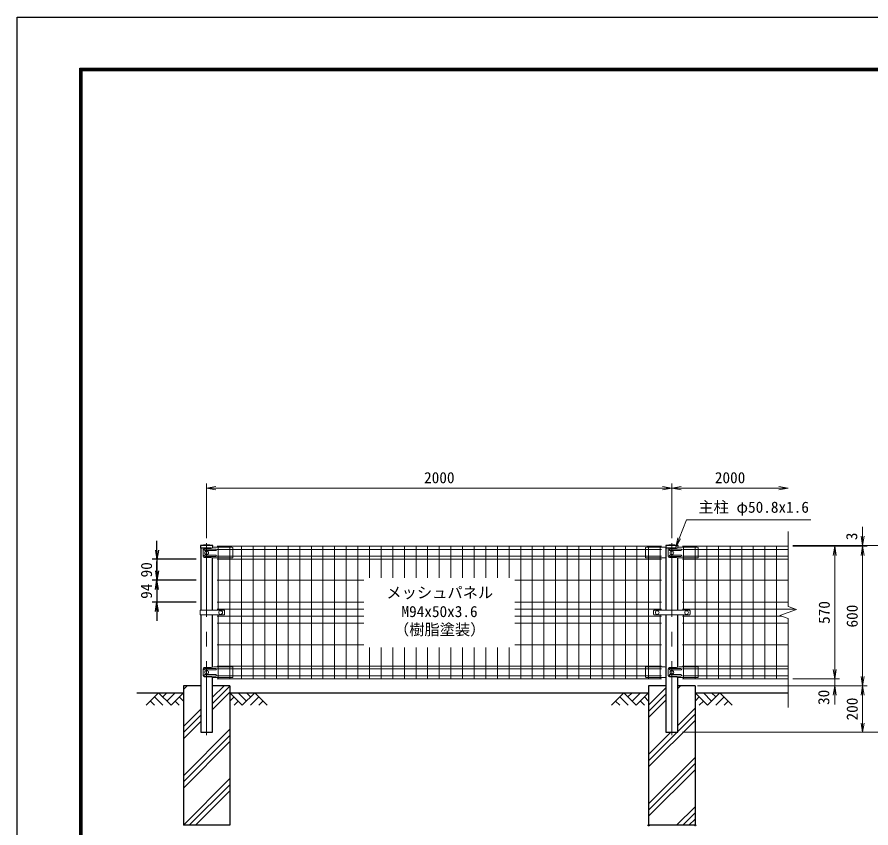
# Model space of a CAD drawing. Units: millimetres, scale not verified. Extents: x -4200 to 4200, y -2970 to 2970.
# Drawn here: x -4200 to -529, y -517 to 2970 of the extents above; entities that cross this region are included whole.
import ezdxf
from ezdxf.enums import TextEntityAlignment as Align

# ---------------------------------------------------------------- set-up
doc = ezdxf.new("R2010")
doc.units = ezdxf.units.MM
doc.header["$LTSCALE"] = 10
doc.header["$PDMODE"] = 32
doc.header["$PDSIZE"] = 5
doc.linetypes.add('USER1', pattern=[50.8, 31.75, -6.35, 6.35, -6.35])
for name, color, linetype, lineweight in [('0-3_D-TTL', 7, 'Continuous', 25), ('0-4_D-STR1', 1, 'Continuous', 25), ('0-5_D-BMK', 2, 'USER1', 13), ('0-6_D-STR-DIM', 7, 'Continuous', 13), ('0-7_D-STR3', 3, 'Continuous', 13), ('0-8_D-STR2', 7, 'Continuous', 13), ('0-9_D-STR-TXT', 7, 'Continuous', 13), ('0-A_Defpoints', 7, 'Continuous', 25), ('0-B_D-DCR-HCH', 7, 'Continuous', 13), ('0-C_D-BGD', 7, 'Continuous', 25), ('0-D_D-STR4', 7, 'Continuous', 25)]:
    doc.layers.add(name, color=color, linetype=linetype, lineweight=lineweight)
doc.styles.add('ＭＳ ゴシック', font='')
doc.styles.get('ＭＳ ゴシック').set_extended_font_data('MS Gothic')

msp = doc.modelspace()

# ---------------------------------------------------------------- linework, layer by layer
at = {"layer": '0-3_D-TTL', "color": 2}
msp.add_lwpolyline([(-4200, 2970), (4200, 2970), (4200, -2970), (-4200, -2970)], close=True, dxfattribs=at)
at = {"layer": '0-3_D-TTL'}
for points in [[(-3930, 2750), (3930, 2750), (3930, -2750), (-3930, -2750)], [(-3927.5, 2747.5), (3927.5, 2747.5), (3927.5, -2747.5), (-3927.5, -2747.5)], [(-3925, 2745), (3925, 2745), (3925, -2745), (-3925, -2745)], [(-3922.5, 2742.5), (3922.5, 2742.5), (3922.5, -2742.5), (-3922.5, -2742.5)], [(-3920, 2740), (3920, 2740), (3920, -2740), (-3920, -2740)]]:
    msp.add_lwpolyline(points, close=True, dxfattribs=at)
at = {"layer": '0-4_D-STR1'}
for p, q in [((-3358.37, 696.98), (-3411.57, 696.98)), ((-3411.57, 696.98), (-3411.57, 685.98)), ((-3365.62, 685.98), (-3411.57, 685.98)), ((-3410.37, 685.98), (-3410.37, 419.48)), ((-3358.37, 688.49), (-3358.37, 696.98)), ((-1358.37, 696.98), (-1411.57, 696.98)), ((-1411.57, 696.98), (-1411.57, 685.98)), ((-1365.62, 685.98), (-1411.57, 685.98)), ((-1410.37, 685.98), (-1410.37, 418.98)), ((-1358.37, 688.49), (-1358.37, 696.98)), ((-3359.57, 419.48), (-3359.57, 644.16)), ((-1359.57, 418.98), (-1359.57, 644.16)), ((-3410.37, 398.48), (-3410.37, -106.02)), ((-3359.57, 174.07), (-3359.57, 398.48)), ((-1410.37, 398.98), (-1410.37, -106.02)), ((-1359.57, 174.07), (-1359.57, 398.98))]:
    msp.add_line(p, q, dxfattribs=at)
for points in [[(-3410.37, -106.02), (-3359.57, -106.02), (-3359.57, 130.16)], [(-1410.37, -106.02), (-1359.57, -106.02), (-1359.57, 130.16)]]:
    msp.add_lwpolyline(points, dxfattribs=at)
for centre in [(-3384.97, 580.55), (-1384.97, 580.55)]:
    msp.add_arc(centre, 119.43, 77.13052, 102.86948, dxfattribs=at)
at = {"layer": '0-5_D-BMK'}
for p, q in [((-3384.97, -118.02), (-3384.97, 708.98)), ((-1384.97, -118.02), (-1384.97, 708.98))]:
    msp.add_line(p, q, dxfattribs=at)
at = {"layer": '0-6_D-STR-DIM'}
for p, q in [((-3384.97, 728.98), (-3384.97, 963.98)), ((-1384.97, 728.98), (-1384.97, 963.98)), ((-1384.97, 728.98), (-1384.97, 963.98)), ((-3344.97, 937.31), (-3384.97, 943.98)), ((-3344.97, 943.98), (-1424.97, 943.98)), ((-1424.97, 950.65), (-1384.97, 943.98)), ((-1344.97, 937.31), (-1384.97, 943.98)), ((-1344.97, 943.98), (-924.97, 943.98)), ((-924.97, 950.65), (-884.97, 943.98)), ((-564.97, 736.98), (-564.97, 776.98)), ((-884.97, 434.63), (-884.97, 756.98)), ((-558.31, 736.98), (-564.97, 696.98)), ((-864.97, 696.98), (-424.97, 696.98)), ((-864.97, 696.98), (-544.97, 696.98)), ((-864.97, 693.98), (-664.97, 693.98)), ((-864.97, 693.98), (-544.97, 693.98)), ((-864.97, 693.98), (-544.97, 693.98)), ((-691.64, 653.98), (-684.97, 693.98)), ((-571.64, 653.98), (-564.97, 693.98)), ((-571.64, 653.98), (-564.97, 693.98)), ((-564.97, 693.98), (-564.97, 696.98)), ((-684.97, 163.98), (-684.97, 653.98)), ((-564.97, 133.98), (-564.97, 653.98)), ((-564.97, 653.98), (-564.97, 613.98)), ((-920.21, 396.15), (-849.74, 421.81)), ((-849.74, 421.81), (-884.97, 434.63)), ((-884.97, 383.33), (-920.21, 396.15)), ((-884.97, 0.98), (-884.97, 383.33)), ((-684.97, 163.98), (-684.97, 203.98)), ((-678.31, 163.98), (-684.97, 123.98)), ((-678.31, 163.98), (-684.97, 123.98)), ((-864.97, 123.98), (-664.97, 123.98)), ((-864.97, 123.98), (-664.97, 123.98)), ((-684.97, 93.98), (-684.97, 123.98)), ((-558.31, 133.98), (-564.97, 93.98)), ((-1274.97, 93.98), (-664.97, 93.98)), ((-1274.97, 93.98), (-544.97, 93.98)), ((-1274.97, 93.98), (-544.97, 93.98)), ((-691.64, 53.98), (-684.97, 93.98)), ((-571.64, 53.98), (-564.97, 93.98)), ((-684.97, 53.98), (-684.97, 13.98)), ((-564.97, 53.98), (-564.97, -66.02)), ((-558.31, -66.02), (-564.97, -106.02)), ((-1339.57, -106.02), (-424.97, -106.02)), ((-1339.57, -106.02), (-544.97, -106.02))]:
    msp.add_line(p, q, dxfattribs=at)
for points in [[(-3344.97, 950.65), (-3384.97, 943.98), (-3344.97, 943.98)], [(-1424.97, 937.31), (-1384.97, 943.98), (-1424.97, 943.98)], [(-1344.97, 950.65), (-1384.97, 943.98), (-1344.97, 943.98)], [(-924.97, 937.31), (-884.97, 943.98), (-924.97, 943.98)], [(-571.64, 736.98), (-564.97, 696.98), (-564.97, 736.98)], [(-678.31, 653.98), (-684.97, 693.98), (-684.97, 653.98)], [(-558.31, 653.98), (-564.97, 693.98), (-564.97, 653.98)], [(-558.31, 653.98), (-564.97, 693.98), (-564.97, 653.98)], [(-691.64, 163.98), (-684.97, 123.98), (-684.97, 163.98)], [(-691.64, 163.98), (-684.97, 123.98), (-684.97, 163.98)], [(-571.64, 133.98), (-564.97, 93.98), (-564.97, 133.98)], [(-678.31, 53.98), (-684.97, 93.98), (-684.97, 53.98)], [(-558.31, 53.98), (-564.97, 93.98), (-564.97, 53.98)], [(-571.64, -66.02), (-564.97, -106.02), (-564.97, -66.02)]]:
    msp.add_lwpolyline(points, dxfattribs=at)
at = {"layer": '0-7_D-STR3'}
for p, q in [((-3400.46, 680.98), (-3400.46, 650.98)), ((-3365.62, 685.98), (-3395.46, 685.98)), ((-3345.97, 681.98), (-3393.39, 681.98)), ((-3345.97, 675.98), (-3393.39, 675.98)), ((-3354.06, 689.98), (-3365.62, 685.98)), ((-3276.97, 689.98), (-3354.06, 689.98)), ((-3276.97, 689.98), (-3271.97, 688.98)), ((-3271.97, 688.98), (-3271.97, 645.16)), ((-1492.97, 689.98), (-1497.97, 688.98)), ((-1497.97, 688.98), (-1497.97, 645.16)), ((-1492.97, 689.98), (-1415.89, 689.98)), ((-1415.89, 689.98), (-1411.57, 688.49)), ((-1400.46, 680.98), (-1400.46, 650.98)), ((-1365.62, 685.98), (-1395.46, 685.98)), ((-1345.97, 681.98), (-1393.39, 681.98)), ((-1345.97, 675.98), (-1393.39, 675.98)), ((-1354.06, 689.98), (-1365.62, 685.98)), ((-1276.97, 689.98), (-1354.06, 689.98)), ((-1276.97, 689.98), (-1271.97, 688.98)), ((-1271.97, 688.98), (-1271.97, 645.16)), ((-3365.62, 645.98), (-3395.46, 645.98)), ((-3345.97, 655.98), (-3393.39, 655.98)), ((-3345.97, 649.98), (-3393.39, 649.98)), ((-3360.37, 644.16), (-3365.62, 645.98)), ((-3360.37, 644.16), (-3272.97, 644.16)), ((-1410.37, 644.16), (-1496.97, 644.16)), ((-1365.62, 645.98), (-1395.46, 645.98)), ((-1345.97, 655.98), (-1393.39, 655.98)), ((-1345.97, 649.98), (-1393.39, 649.98)), ((-1360.37, 644.16), (-1365.62, 645.98)), ((-1360.37, 644.16), (-1272.97, 644.16)), ((-3412.67, 419.48), (-3309.99, 419.48)), ((-3412.67, 419.48), (-3412.67, 398.48)), ((-3307.99, 417.48), (-3307.99, 400.48)), ((-1463.47, 415.98), (-1463.47, 401.98)), ((-1460.47, 418.98), (-1309.47, 418.98)), ((-1306.47, 415.98), (-1306.47, 401.98)), ((-3412.67, 398.48), (-3309.99, 398.48)), ((-1460.47, 398.98), (-1309.47, 398.98)), ((-3400.46, 166.98), (-3400.46, 136.98)), ((-3365.62, 171.98), (-3395.46, 171.98)), ((-3345.97, 167.98), (-3393.39, 167.98)), ((-3345.97, 161.98), (-3393.39, 161.98)), ((-3354.06, 175.98), (-3365.62, 171.98)), ((-3276.97, 175.98), (-3354.06, 175.98)), ((-3276.97, 175.98), (-3271.97, 174.98)), ((-3271.97, 174.98), (-3271.97, 131.16)), ((-1492.97, 175.98), (-1497.97, 174.98)), ((-1497.97, 174.98), (-1497.97, 131.16)), ((-1492.97, 175.98), (-1415.89, 175.98)), ((-1415.89, 175.98), (-1410.37, 174.07)), ((-1400.46, 166.98), (-1400.46, 136.98)), ((-1365.62, 171.98), (-1395.46, 171.98)), ((-1345.97, 167.98), (-1393.39, 167.98)), ((-1345.97, 161.98), (-1393.39, 161.98)), ((-1354.06, 175.98), (-1365.62, 171.98)), ((-1276.97, 175.98), (-1354.06, 175.98)), ((-1276.97, 175.98), (-1271.97, 174.98)), ((-1271.97, 174.98), (-1271.97, 131.16)), ((-3365.62, 131.98), (-3395.46, 131.98)), ((-3345.97, 141.98), (-3393.39, 141.98)), ((-3345.97, 135.98), (-3393.39, 135.98)), ((-3360.37, 130.16), (-3365.62, 131.98)), ((-3360.37, 130.16), (-3272.97, 130.16)), ((-1410.37, 130.16), (-1496.97, 130.16)), ((-1365.62, 131.98), (-1395.46, 131.98)), ((-1345.97, 141.98), (-1393.39, 141.98)), ((-1345.97, 135.98), (-1393.39, 135.98)), ((-1360.37, 130.16), (-1365.62, 131.98)), ((-1360.37, 130.16), (-1272.97, 130.16))]:
    msp.add_line(p, q, dxfattribs=at)
for centre in [(-3384.97, 665.98), (-1384.97, 665.98), (-3324.97, 408.98), (-1447.97, 408.98), (-1321.97, 408.98), (-3384.97, 151.98), (-1384.97, 151.98)]:
    msp.add_circle(centre, 8, dxfattribs=at)
for centre, radius, start, end in [((-3395.46, 680.98), 5, 90, 180), ((-3393.39, 678.98), 3, 90, 270), ((-3345.97, 678.98), 3, 270, 90), ((-1395.46, 680.98), 5, 90, 180), ((-1393.39, 678.98), 3, 90, 270), ((-1345.97, 678.98), 3, 270, 90), ((-3395.46, 650.98), 5, 180, 270), ((-3393.39, 652.98), 3, 90, 270), ((-3345.97, 652.98), 3, 270, 90), ((-3272.97, 645.16), 1, 270, 0), ((-1496.97, 645.16), 1, 180, 270), ((-1395.46, 650.98), 5, 180, 270), ((-1393.39, 652.98), 3, 90, 270), ((-1345.97, 652.98), 3, 270, 90), ((-1272.97, 645.16), 1, 270, 0), ((-3309.99, 417.48), 2, 0, 90), ((-1460.47, 415.98), 3, 90, 180), ((-1309.47, 415.98), 3, 0, 90), ((-3309.99, 400.48), 2, 270, 0), ((-1460.47, 401.98), 3, 180, 270), ((-1309.47, 401.98), 3, 270, 0), ((-3395.46, 166.98), 5, 90, 180), ((-3393.39, 164.98), 3, 90, 270), ((-3345.97, 164.98), 3, 270, 90), ((-1395.46, 166.98), 5, 90, 180), ((-1393.39, 164.98), 3, 90, 270), ((-1345.97, 164.98), 3, 270, 90), ((-3395.46, 136.98), 5, 180, 270), ((-3393.39, 138.98), 3, 90, 270), ((-3345.97, 138.98), 3, 270, 90), ((-3272.97, 131.16), 1, 270, 0), ((-1496.97, 131.16), 1, 180, 270), ((-1395.46, 136.98), 5, 180, 270), ((-1393.39, 138.98), 3, 90, 270), ((-1345.97, 138.98), 3, 270, 90), ((-1272.97, 131.16), 1, 270, 0)]:
    msp.add_arc(centre, radius, start, end, dxfattribs=at)
at = {"layer": '0-8_D-STR2'}
for p, q in [((-1429.97, 693.98), (-3339.97, 693.98)), ((-1429.97, 680.88), (-3339.97, 680.88)), ((-3334.97, 419.48), (-3334.97, 693.98)), ((-3284.97, 123.98), (-3284.97, 693.98)), ((-3234.97, 123.98), (-3234.97, 693.98)), ((-3184.97, 123.98), (-3184.97, 693.98)), ((-3134.97, 123.98), (-3134.97, 693.98)), ((-3084.97, 123.98), (-3084.97, 693.98)), ((-3034.97, 123.98), (-3034.97, 693.98)), ((-2984.97, 123.98), (-2984.97, 693.98)), ((-2934.97, 123.98), (-2934.97, 693.98)), ((-2884.97, 123.98), (-2884.97, 693.98)), ((-2834.97, 123.98), (-2834.97, 693.98)), ((-2784.97, 123.98), (-2784.97, 693.98)), ((-2734.97, 123.98), (-2734.97, 693.98)), ((-2684.97, 558.98), (-2684.97, 693.98)), ((-2634.97, 558.98), (-2634.97, 693.98)), ((-2584.97, 558.98), (-2584.97, 693.98)), ((-2534.97, 558.98), (-2534.97, 693.98)), ((-2484.97, 558.98), (-2484.97, 693.98)), ((-2434.97, 558.98), (-2434.97, 693.98)), ((-2384.97, 558.98), (-2384.97, 693.98)), ((-2334.97, 558.98), (-2334.97, 693.98)), ((-2284.97, 558.98), (-2284.97, 693.98)), ((-2234.97, 558.98), (-2234.97, 693.98)), ((-2184.97, 558.98), (-2184.97, 693.98)), ((-2134.97, 558.98), (-2134.97, 693.98)), ((-2084.97, 558.98), (-2084.97, 693.98)), ((-2034.97, 123.98), (-2034.97, 693.98)), ((-1984.97, 123.98), (-1984.97, 693.98)), ((-1934.97, 123.98), (-1934.97, 693.98)), ((-1884.97, 123.98), (-1884.97, 693.98)), ((-1834.97, 123.98), (-1834.97, 693.98)), ((-1784.97, 123.98), (-1784.97, 693.98)), ((-1734.97, 123.98), (-1734.97, 693.98)), ((-1684.97, 123.98), (-1684.97, 693.98)), ((-1634.97, 123.98), (-1634.97, 693.98)), ((-1584.97, 123.98), (-1584.97, 693.98)), ((-1534.97, 123.98), (-1534.97, 693.98)), ((-1484.97, 123.98), (-1484.97, 693.98)), ((-1434.97, 418.98), (-1434.97, 693.98)), ((-1339.97, 693.98), (-884.97, 693.98)), ((-1339.97, 680.88), (-884.97, 680.88)), ((-1334.97, 418.98), (-1334.97, 693.98)), ((-1284.97, 123.98), (-1284.97, 693.98)), ((-1234.97, 123.98), (-1234.97, 693.98)), ((-1184.97, 123.98), (-1184.97, 693.98)), ((-1134.97, 123.98), (-1134.97, 693.98)), ((-1084.97, 123.98), (-1084.97, 693.98)), ((-1034.97, 123.98), (-1034.97, 693.98)), ((-984.97, 123.98), (-984.97, 693.98)), ((-934.97, 123.98), (-934.97, 693.98)), ((-1429.97, 651.08), (-3339.97, 651.08)), ((-1429.97, 639.22), (-3339.97, 639.22)), ((-1339.97, 651.08), (-884.97, 651.08)), ((-1339.97, 639.22), (-884.97, 639.22)), ((-2709.97, 547.98), (-3339.97, 547.98)), ((-1429.97, 547.98), (-2059.97, 547.98)), ((-1339.97, 547.98), (-884.97, 547.98)), ((-2709.97, 453.98), (-3339.97, 453.98)), ((-1429.97, 453.98), (-2059.97, 453.98)), ((-1339.97, 453.98), (-884.97, 453.98)), ((-2709.97, 423.98), (-3339.97, 423.98)), ((-1429.97, 423.98), (-2059.97, 423.98)), ((-1339.97, 423.98), (-855.71, 423.98)), ((-2709.97, 393.98), (-3339.97, 393.98)), ((-3334.97, 123.98), (-3334.97, 398.48)), ((-1429.97, 393.98), (-2059.97, 393.98)), ((-1434.97, 123.98), (-1434.97, 398.98)), ((-1339.97, 393.98), (-914.24, 393.98)), ((-1334.97, 123.98), (-1334.97, 398.98)), ((-2709.97, 363.98), (-3339.97, 363.98)), ((-1429.97, 363.98), (-2059.97, 363.98)), ((-1339.97, 363.98), (-884.97, 363.98)), ((-2709.97, 269.98), (-3339.97, 269.98)), ((-2684.97, 123.98), (-2684.97, 258.98)), ((-2634.97, 123.98), (-2634.97, 258.98)), ((-2584.97, 123.98), (-2584.97, 258.98)), ((-2534.97, 123.98), (-2534.97, 258.98)), ((-2484.97, 123.98), (-2484.97, 258.98)), ((-2434.97, 123.98), (-2434.97, 258.98)), ((-2384.97, 123.98), (-2384.97, 258.98)), ((-2334.97, 123.98), (-2334.97, 258.98)), ((-2284.97, 123.98), (-2284.97, 258.98)), ((-2234.97, 123.98), (-2234.97, 258.98)), ((-2184.97, 123.98), (-2184.97, 258.98)), ((-2134.97, 123.98), (-2134.97, 258.98)), ((-2084.97, 123.98), (-2084.97, 258.98)), ((-1429.97, 269.98), (-2059.97, 269.98)), ((-1339.97, 269.98), (-884.97, 269.98)), ((-1429.97, 178.74), (-3339.97, 178.74)), ((-1429.97, 166.88), (-3339.97, 166.88)), ((-1339.97, 178.74), (-884.97, 178.74)), ((-1339.97, 166.88), (-884.97, 166.88)), ((-1429.97, 137.08), (-3339.97, 137.08)), ((-1429.97, 123.98), (-3339.97, 123.98)), ((-1339.97, 137.08), (-884.97, 137.08)), ((-1339.97, 123.98), (-884.97, 123.98))]:
    msp.add_line(p, q, dxfattribs=at)
at = {"layer": '0-9_D-STR-TXT'}
msp.add_line((-1347.44, 725.64), (-1368.36, 690.9), dxfattribs=at)
msp.add_lwpolyline([(-1359.84, 730.55), (-1368.36, 690.9), (-1353.64, 728.1), (-1322.14, 807.71), (-787.46, 807.71)], dxfattribs=at)
at = {"layer": '0-A_Defpoints'}
for p, q in [((-3598.76, 677.98), (-3598.76, 717.98)), ((-3592.09, 677.98), (-3598.76, 637.98)), ((-3430.37, 637.98), (-3618.76, 637.98)), ((-3598.76, 637.98), (-3598.76, 547.98)), ((-3598.76, 587.98), (-3598.76, 627.98)), ((-3592.09, 587.98), (-3598.76, 547.98)), ((-3430.37, 547.98), (-3618.76, 547.98)), ((-3430.37, 547.98), (-3618.76, 547.98)), ((-3605.42, 507.98), (-3598.76, 547.98)), ((-3598.76, 547.98), (-3598.76, 453.98)), ((-3598.76, 507.98), (-3598.76, 467.98)), ((-3430.37, 453.98), (-3618.76, 453.98)), ((-3605.42, 413.98), (-3598.76, 453.98)), ((-3598.76, 413.98), (-3598.76, 373.98))]:
    msp.add_line(p, q, dxfattribs=at)
for points in [[(-3605.42, 677.98), (-3598.76, 637.98), (-3598.76, 677.98)], [(-3605.42, 587.98), (-3598.76, 547.98), (-3598.76, 587.98)], [(-3592.09, 507.98), (-3598.76, 547.98), (-3598.76, 507.98)], [(-3592.09, 413.98), (-3598.76, 453.98), (-3598.76, 413.98)]]:
    msp.add_lwpolyline(points, dxfattribs=at)
for p in [(-1484.97, -506.02), (-1284.97, -506.02)]:
    msp.add_point(p, dxfattribs=at)
at = {"layer": '0-B_D-DCR-HCH'}
for p, q in [((-3484.97, 78.48), (-3469.47, 93.98)), ((-3359.57, 44.78), (-3310.37, 93.98)), ((-3359.57, 18.26), (-3284.97, 92.86)), ((-1484.97, 10.19), (-1410.37, 84.79)), ((-1359.57, 82.56), (-1348.15, 93.98)), ((-3591.4, 63.98), (-3644.61, 10.77)), ((-3609.14, 46.24), (-3573.5, 10.77)), ((-3591.4, 63.98), (-3538.19, 10.77)), ((-3573.66, 46.24), (-3555.92, 63.98)), ((-3555.92, 28.5), (-3520.45, 63.98)), ((-3538.19, 10.77), (-3484.97, 63.98)), ((-3502.71, 46.24), (-3484.97, 28.59)), ((-3359.57, -8.25), (-3284.97, 66.35)), ((-3231.76, 10.77), (-3284.97, 63.98)), ((-3267.24, 46.24), (-3284.97, 28.59)), ((-3214.03, 28.5), (-3249.5, 63.98)), ((-3178.55, 63.98), (-3231.76, 10.77)), ((-3196.2, 46.15), (-3214.03, 63.98)), ((-3160.81, 46.24), (-3196.45, 10.77)), ((-3178.55, 63.98), (-3125.34, 10.77)), ((-1591.4, 63.98), (-1644.61, 10.77)), ((-1609.14, 46.24), (-1573.5, 10.77)), ((-1591.4, 63.98), (-1538.19, 10.77)), ((-1573.66, 46.24), (-1555.92, 63.98)), ((-1555.92, 28.5), (-1520.45, 63.98)), ((-1538.19, 10.77), (-1484.97, 63.98)), ((-1502.71, 46.24), (-1484.97, 28.59)), ((-1484.97, -16.33), (-1410.37, 58.27)), ((-1231.76, 10.77), (-1284.97, 63.98)), ((-1267.24, 46.24), (-1284.97, 28.59)), ((-1214.03, 28.5), (-1249.5, 63.98)), ((-1178.55, 63.98), (-1231.76, 10.77)), ((-1196.2, 46.15), (-1214.03, 63.98)), ((-1160.81, 46.24), (-1196.45, 10.77)), ((-1178.55, 63.98), (-1125.34, 10.77)), ((-3626.87, 28.5), (-3609.05, 10.77)), ((-3520.45, 28.5), (-3502.63, 10.77)), ((-3249.5, 28.5), (-3267.32, 10.77)), ((-3143.08, 28.5), (-3160.89, 10.77)), ((-1626.87, 28.5), (-1609.05, 10.77)), ((-1520.45, 28.5), (-1502.63, 10.77)), ((-1484.97, -42.84), (-1410.37, 31.76)), ((-1249.5, 28.5), (-1267.32, 10.77)), ((-1143.08, 28.5), (-1160.89, 10.77)), ((-3484.97, -80.62), (-3410.37, -6.02)), ((-3484.97, -107.14), (-3410.37, -32.54)), ((-1359.57, -76.54), (-1284.97, -1.94)), ((-1359.57, -103.06), (-1284.97, -28.46)), ((-3484.97, -133.65), (-3410.37, -59.05)), ((-1484.97, -254.97), (-1284.97, -54.97)), ((-3484.97, -292.75), (-3284.97, -92.75)), ((-1484.97, -228.46), (-1362.54, -106.02)), ((-1484.97, -201.94), (-1389.05, -106.02)), ((-3484.97, -319.27), (-3284.97, -119.27)), ((-3484.97, -345.79), (-3284.97, -145.79)), ((-1484.97, -414.07), (-1284.97, -214.07)), ((-1484.97, -440.59), (-1284.97, -240.59)), ((-1484.97, -467.11), (-1284.97, -267.11)), ((-3484.97, -504.89), (-3284.97, -304.89)), ((-3459.59, -506.02), (-3284.97, -331.4)), ((-3433.08, -506.02), (-3284.97, -357.92)), ((-1364.79, -506.02), (-1284.97, -426.21)), ((-1338.27, -506.02), (-1284.97, -452.72)), ((-1311.76, -506.02), (-1284.97, -479.24))]:
    msp.add_line(p, q, dxfattribs=at)
at = {"layer": '0-C_D-BGD'}
for p, q in [((-3684.97, 63.98), (-3484.97, 63.98)), ((-3284.97, 63.98), (-1484.97, 63.98)), ((-1284.97, 63.98), (-884.97, 63.98))]:
    msp.add_line(p, q, dxfattribs=at)
at = {"layer": '0-D_D-STR4'}
for p, q in [((-3484.97, 93.98), (-3484.97, -506.02)), ((-3410.37, 93.98), (-3484.97, 93.98)), ((-3284.97, 93.98), (-3359.57, 93.98)), ((-3284.97, 93.98), (-3284.97, -506.02)), ((-1484.97, 93.98), (-1484.97, -506.02)), ((-1410.37, 93.98), (-1484.97, 93.98)), ((-1284.97, 93.98), (-1359.57, 93.98)), ((-1284.97, 93.98), (-1284.97, -506.02)), ((-3284.97, -506.02), (-3484.97, -506.02)), ((-1284.97, -506.02), (-1484.97, -506.02))]:
    msp.add_line(p, q, dxfattribs=at)

# ---------------------------------------------------------------- texts
at = {"layer": '0-6_D-STR-DIM', "style": 'ＭＳ ゴシック'}
for p in [(-2450.22, 950.73), (-1200.22, 950.73)]:
    msp.add_text('2000', height=48.09, dxfattribs=at).set_placement(p, align=Align.BOTTOM_LEFT)
for s, p in [('3', (-573.64, 720.28)), ('570', (-691.72, 360.1)), ('600', (-571.72, 344.73)), ('30', (-693.88, 11.51)), ('200', (-571.72, -55.02))]:
    msp.add_text(s, height=48.09, rotation=90, dxfattribs=at).set_placement(p, align=Align.BOTTOM_LEFT)
at = {"layer": '0-9_D-STR-TXT', "style": 'ＭＳ ゴシック'}
for s, p in [('主柱 φ50.8x1.6', (-1271.21, 823.72)), ('メッシュパネル', (-2612.39, 456.38)), ('M94x50x3.6', (-2547.41, 374.98)), ('（樹脂塗装）', (-2579.9, 297.65))]:
    msp.add_text(s, height=48.09, dxfattribs=at).set_placement(p, align=Align.BOTTOM_LEFT)
at = {"layer": '0-A_Defpoints', "style": 'ＭＳ ゴシック'}
for s, p in [('90', (-3605.51, 560.1)), ('94', (-3605.51, 467.98))]:
    msp.add_text(s, height=48.09, rotation=90, dxfattribs=at).set_placement(p, align=Align.BOTTOM_LEFT)

doc.saveas('drawing.dxf')
